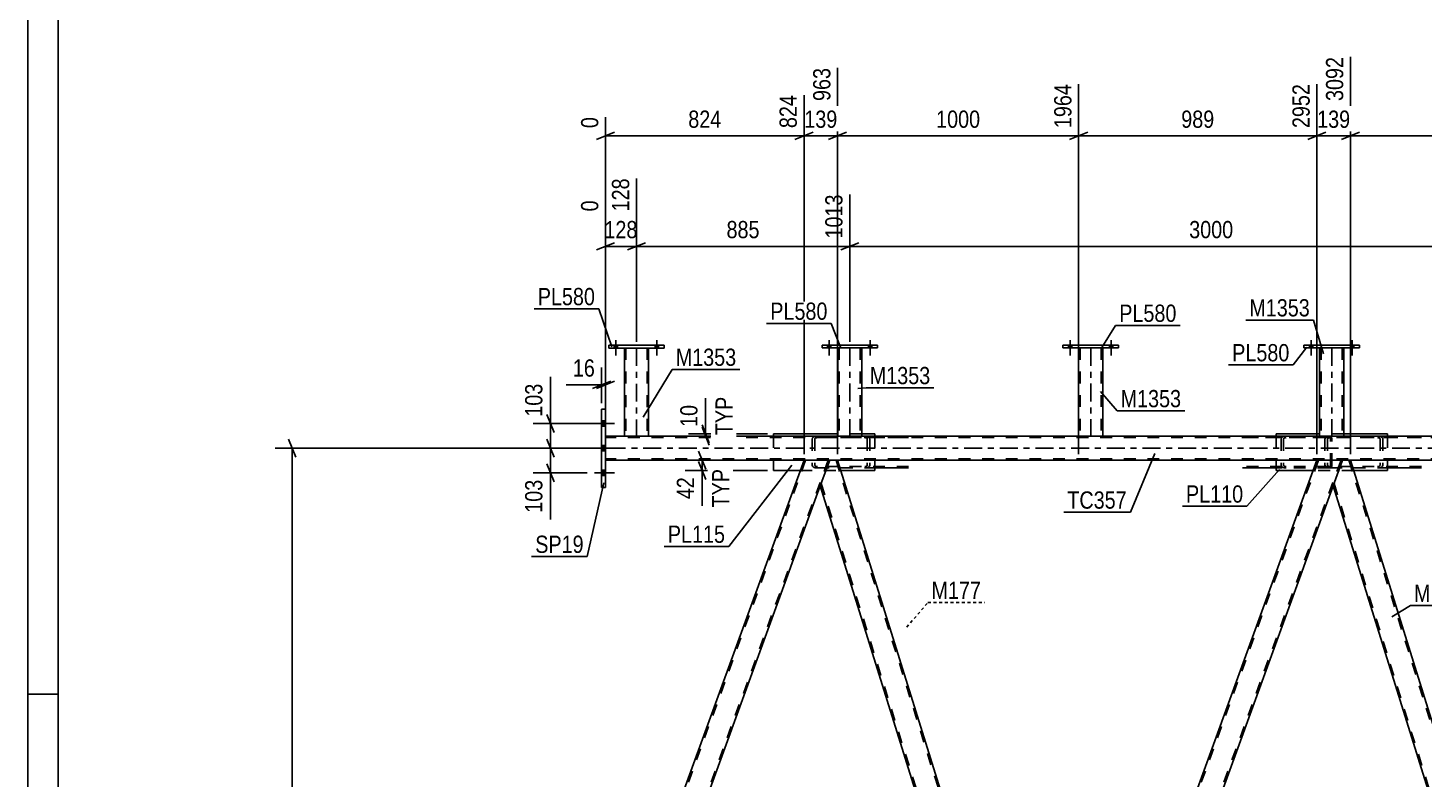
# Model space of a CAD drawing. Header units: millimetres. Extents: x -853 to 336, y -866 to -25.
# Drawn here: x -852.7 to -620.9, y -731.1 to -606.5 of the extents above; entities that cross this region are included whole.
import ezdxf

# ---------------------------------------------------------------- set-up
doc = ezdxf.new("R2010")
doc.units = ezdxf.units.MM
for name, pattern in [('DXK_LINE_DOT2', [3.9198, 1.9599, -1.9599]), ('DXK_LINE_DOT3', [5.9187, 2.979, -0.9799, 0.9799, -0.9799]), ('DXK_LINE_DOT4', [0.9408, 0.4704, -0.4704])]:
    doc.linetypes.add(name, pattern=pattern)
doc.styles.add('Arial Narrow', font='ARIALN.TTF', dxfattribs={"height": 0.2})

# ---------------------------------------------------------------- blocks, each defined once
blk = doc.blocks.new('Unknown-570393679-1134')
at = {"color": 5, "linetype": 'Continuous'}
for p, q in [((-852.68, -25.05), (-852.68, -866.05)), ((-847.68, -30.05), (-847.68, -861.05)), ((-847.68, -717.05), (-852.68, -717.05))]:
    blk.add_line(p, q, dxfattribs=at)
blk = doc.blocks.new('Part-570393679-8238 - 8043')
at = {"color": 2, "linetype": 'Continuous'}
for p, q in [((-756.8, -669.71), (-757.44, -669.71)), ((-757.44, -669.71), (-757.44, -682.71)), ((-756.8, -682.71), (-756.8, -669.71)), ((-757.44, -682.71), (-756.8, -682.71))]:
    blk.add_line(p, q, dxfattribs=at)
blk = doc.blocks.new('Part-570393679-8408 - 8043')
at = {"color": 2, "linetype": 'Continuous'}
for p, q in [((-728.89, -673.81), (-728.89, -674.21)), ((-718.26, -673.81), (-728.89, -673.81)), ((-712.1, -673.81), (-714.26, -673.81)), ((-712.1, -673.81), (-712.1, -674.21)), ((-728.89, -678.21), (-728.89, -679.89)), ((-712.1, -679.89), (-712.1, -678.21)), ((-728.89, -679.89), (-724.46, -679.89)), ((-717.75, -679.89), (-712.1, -679.89))]:
    blk.add_line(p, q, dxfattribs=at)
at = {"color": 7, "linetype": 'DXK_LINE_DOT2'}
for p, q in [((-728.89, -674.21), (-728.89, -678.21)), ((-714.26, -673.81), (-718.26, -673.81)), ((-712.1, -674.21), (-712.1, -678.21)), ((-724.46, -679.89), (-717.75, -679.89))]:
    blk.add_line(p, q, dxfattribs=at)
blk = doc.blocks.new('Bolt-570393679-8531 - 8043')
at = {"linetype": 'Continuous'}
for points in [[(-639.38, -659.09), (-639.94, -659.09), (-639.94, -659.57), (-639.38, -659.57)], [(-639.38, -659.09), (-639.94, -659.09), (-639.94, -659.57), (-639.38, -659.57)], [(-632.58, -659.09), (-633.14, -659.09), (-633.14, -659.57), (-632.58, -659.57)], [(-632.58, -659.09), (-633.14, -659.09), (-633.14, -659.57), (-632.58, -659.57)]]:
    blk.add_hatch(color=1, dxfattribs=at).paths.add_polyline_path(points)
at = {"color": 1, "linetype": 'Continuous'}
for p, q in [((-639.94, -659.09), (-639.94, -659.57)), ((-639.94, -659.09), (-639.94, -659.57)), ((-639.66, -658.29), (-639.66, -660.81)), ((-639.66, -658.29), (-639.66, -660.81)), ((-639.38, -659.09), (-639.38, -659.57)), ((-639.38, -659.09), (-639.38, -659.57)), ((-633.14, -659.09), (-633.14, -659.57)), ((-633.14, -659.09), (-633.14, -659.57)), ((-632.86, -658.29), (-632.86, -660.81)), ((-632.86, -658.29), (-632.86, -660.81)), ((-632.58, -659.09), (-632.58, -659.57)), ((-632.58, -659.09), (-632.58, -659.57))]:
    blk.add_line(p, q, dxfattribs=at)
blk = doc.blocks.new('Part-570393679-8049 - 8043')
at = {"color": 2, "linetype": 'Continuous'}
for p, q in [((-756.27, -659.1), (-756.27, -659.58)), ((-756.27, -659.1), (-747.07, -659.1)), ((-756.27, -659.58), (-747.07, -659.58)), ((-747.07, -659.1), (-747.07, -659.58))]:
    blk.add_line(p, q, dxfattribs=at)
blk = doc.blocks.new('Part-570393679-8178 - 8043')
at = {"color": 2, "linetype": 'Continuous'}
for p, q in [((-638.26, -659.57), (-638.26, -674.21)), ((-634.26, -674.21), (-634.26, -659.57)), ((-634.26, -674.21), (-638.26, -674.21))]:
    blk.add_line(p, q, dxfattribs=at)
at = {"color": 7, "linetype": 'DXK_LINE_DOT2'}
for p, q in [((-634.26, -659.57), (-638.26, -659.57)), ((-638.26, -659.57), (-638.22, -659.57)), ((-638.02, -659.57), (-638.02, -674.21)), ((-634.5, -659.57), (-634.5, -674.21)), ((-638.26, -674.21), (-638.26, -674.21)), ((-638.26, -674.21), (-638.26, -674.21)), ((-638.26, -674.21), (-638.26, -674.21)), ((-634.55, -674.21), (-634.52, -674.21)), ((-634.52, -674.21), (-634.55, -674.21)), ((-634.5, -674.21), (-634.52, -674.21)), ((-634.52, -674.21), (-634.5, -674.21)), ((-634.26, -674.21), (-634.29, -674.21)), ((-634.26, -674.21), (-634.26, -674.21)), ((-634.26, -674.21), (-634.26, -674.21)), ((-634.26, -674.21), (-634.26, -674.21))]:
    blk.add_line(p, q, dxfattribs=at)
at = {"color": 7, "linetype": 'DXK_LINE_DOT3'}
blk.add_line((-636.26, -659.57), (-636.26, -674.21), dxfattribs=at)
blk = doc.blocks.new('Part-570393679-8215 - 8043')
at = {"color": 2, "linetype": 'Continuous'}
for p, q in [((-631.66, -659.09), (-640.86, -659.09)), ((-640.86, -659.57), (-640.86, -659.09)), ((-631.66, -659.57), (-640.86, -659.57)), ((-631.66, -659.09), (-631.66, -659.57))]:
    blk.add_line(p, q, dxfattribs=at)
blk = doc.blocks.new('Part-570393679-8059 - 8043')
at = {"color": 2, "linetype": 'Continuous'}
for p, q in [((-753.67, -659.58), (-753.67, -674.21)), ((-749.67, -659.58), (-749.67, -674.21)), ((-749.67, -674.21), (-753.67, -674.21))]:
    blk.add_line(p, q, dxfattribs=at)
at = {"color": 7, "linetype": 'DXK_LINE_DOT2'}
for p, q in [((-749.67, -659.58), (-753.67, -659.58)), ((-753.67, -659.58), (-753.64, -659.58)), ((-753.43, -659.58), (-753.43, -674.21)), ((-749.91, -659.58), (-749.91, -674.21)), ((-753.43, -674.21), (-753.42, -674.21))]:
    blk.add_line(p, q, dxfattribs=at)
at = {"color": 7, "linetype": 'DXK_LINE_DOT3'}
blk.add_line((-751.67, -659.58), (-751.67, -674.21), dxfattribs=at)
blk = doc.blocks.new('Bolt-570393679-8619 - 8043')
at = {"linetype": 'Continuous'}
for points in [[(-757.44, -671.67), (-757.44, -672.55), (-756.8, -672.55), (-756.8, -671.67)], [(-757.44, -671.67), (-757.44, -672.55), (-756.8, -672.55), (-756.8, -671.67)], [(-757.44, -671.67), (-757.44, -672.55), (-756.8, -672.55), (-756.8, -671.67)], [(-757.44, -675.77), (-757.44, -676.65), (-756.8, -676.65), (-756.8, -675.77)], [(-757.44, -675.77), (-757.44, -676.65), (-756.8, -676.65), (-756.8, -675.77)], [(-757.44, -679.87), (-757.44, -680.75), (-756.8, -680.75), (-756.8, -679.87)], [(-757.44, -679.87), (-757.44, -680.75), (-756.8, -680.75), (-756.8, -679.87)], [(-757.44, -679.87), (-757.44, -680.75), (-756.8, -680.75), (-756.8, -679.87)]]:
    blk.add_hatch(color=1, dxfattribs=at).paths.add_polyline_path(points)
at = {"color": 1, "linetype": 'Continuous'}
for p, q in [((-757.44, -671.67), (-756.8, -671.67)), ((-757.44, -671.67), (-756.8, -671.67)), ((-757.44, -671.67), (-756.8, -671.67)), ((-758.6, -672.11), (-755.28, -672.11)), ((-758.6, -672.11), (-755.28, -672.11)), ((-758.6, -672.11), (-755.28, -672.11)), ((-757.44, -672.55), (-756.8, -672.55)), ((-757.44, -672.55), (-756.8, -672.55)), ((-757.44, -672.55), (-756.8, -672.55)), ((-758.6, -676.21), (-755.28, -676.21)), ((-758.6, -676.21), (-755.28, -676.21)), ((-757.44, -675.77), (-756.8, -675.77)), ((-757.44, -675.77), (-756.8, -675.77)), ((-757.44, -676.65), (-756.8, -676.65)), ((-757.44, -676.65), (-756.8, -676.65)), ((-758.6, -680.31), (-755.28, -680.31)), ((-758.6, -680.31), (-755.28, -680.31)), ((-758.6, -680.31), (-755.28, -680.31)), ((-757.44, -679.87), (-756.8, -679.87)), ((-757.44, -679.87), (-756.8, -679.87)), ((-757.44, -679.87), (-756.8, -679.87)), ((-757.44, -680.75), (-756.8, -680.75)), ((-757.44, -680.75), (-756.8, -680.75)), ((-757.44, -680.75), (-756.8, -680.75))]:
    blk.add_line(p, q, dxfattribs=at)
blk = doc.blocks.new('Part-570393679-8107 - 8043')
at = {"color": 2, "linetype": 'Continuous'}
for p, q in [((-711.66, -659.09), (-720.86, -659.09)), ((-720.86, -659.57), (-720.86, -659.09)), ((-711.66, -659.57), (-720.86, -659.57)), ((-711.66, -659.09), (-711.66, -659.57))]:
    blk.add_line(p, q, dxfattribs=at)
blk = doc.blocks.new('Part-570393679-8184 - 8043')
at = {"color": 2, "linetype": 'Continuous'}
for p, q in [((-671.66, -659.09), (-680.86, -659.09)), ((-680.86, -659.57), (-680.86, -659.09)), ((-671.66, -659.57), (-680.86, -659.57)), ((-671.66, -659.09), (-671.66, -659.57))]:
    blk.add_line(p, q, dxfattribs=at)
blk = doc.blocks.new('Part-570393679-8597 - 8043')
at = {"color": 7, "linetype": 'DXK_LINE_DOT2'}
for p, q in [((-721.63, -674.21), (-721.97, -674.24)), ((-706.49, -674.21), (-721.63, -674.21)), ((-713.44, -674.24), (-713.77, -674.21)), ((-722.44, -674.5), (-722.51, -674.69)), ((-722.51, -674.69), (-722.51, -679.01)), ((-722.07, -674.69), (-722.04, -674.6)), ((-722.07, -674.69), (-722.07, -679.01)), ((-721.8, -674.47), (-721.63, -674.45)), ((-706.49, -674.45), (-721.63, -674.45)), ((-713.77, -674.45), (-713.61, -674.47)), ((-713.37, -674.6), (-713.34, -674.69)), ((-713.34, -674.69), (-713.34, -679.01)), ((-712.9, -674.69), (-712.97, -674.5)), ((-712.9, -674.69), (-712.9, -679.01)), ((-722.51, -679.01), (-722.44, -679.19)), ((-722.04, -679.1), (-722.07, -679.01)), ((-713.34, -679.01), (-713.37, -679.1)), ((-712.97, -679.19), (-712.9, -679.01)), ((-721.97, -679.45), (-721.63, -679.49)), ((-721.63, -679.25), (-721.8, -679.23)), ((-706.49, -679.25), (-721.63, -679.25)), ((-721.63, -679.49), (-712.1, -679.49)), ((-713.61, -679.23), (-713.77, -679.25)), ((-713.77, -679.49), (-713.44, -679.45))]:
    blk.add_line(p, q, dxfattribs=at)
at = {"color": 2, "linetype": 'Continuous'}
blk.add_line((-706.49, -679.49), (-712.1, -679.49), dxfattribs=at)
at = {"color": 7, "linetype": 'DXK_LINE_DOT2'}
for centre, radius, start, end in [((-721.83, -675.05), 0.817, 99.5182, 138.0639), ((-713.57, -675.05), 0.817, 41.9363, 80.4819), ((-721.73, -674.87), 0.409, 99.5182, 138.0639), ((-713.67, -674.87), 0.409, 41.9363, 80.4819), ((-721.83, -678.65), 0.817, 221.9363, 260.4819), ((-721.73, -678.83), 0.409, 221.9363, 260.4819), ((-713.67, -678.83), 0.409, 279.5182, 318.0639), ((-713.57, -678.65), 0.817, 279.5182, 318.0639)]:
    blk.add_arc(centre, radius, start, end, dxfattribs=at)
blk = doc.blocks.new('Part-570393679-8148 - 8043')
at = {"color": 2, "linetype": 'Continuous'}
for p, q in [((-723.85, -678.21), (-767.97, -799.43)), ((-723.85, -678.21), (-719.59, -678.21)), ((-721.14, -682.46), (-763.71, -799.43))]:
    blk.add_line(p, q, dxfattribs=at)
at = {"color": 7, "linetype": 'DXK_LINE_DOT2'}
for p, q in [((-723.59, -678.21), (-767.71, -799.43)), ((-719.84, -678.21), (-763.96, -799.43)), ((-723.81, -678.21), (-723.85, -678.21)), ((-719.59, -678.21), (-721.14, -682.46)), ((-767.97, -799.43), (-763.71, -799.43))]:
    blk.add_line(p, q, dxfattribs=at)
blk = doc.blocks.new('Bolt-570393679-8538 - 8043')
at = {"linetype": 'Continuous'}
for points in [[(-719.38, -659.09), (-719.94, -659.09), (-719.94, -659.57), (-719.38, -659.57)], [(-719.38, -659.09), (-719.94, -659.09), (-719.94, -659.57), (-719.38, -659.57)], [(-712.58, -659.09), (-713.14, -659.09), (-713.14, -659.57), (-712.58, -659.57)], [(-712.58, -659.09), (-713.14, -659.09), (-713.14, -659.57), (-712.58, -659.57)]]:
    blk.add_hatch(color=1, dxfattribs=at).paths.add_polyline_path(points)
at = {"color": 1, "linetype": 'Continuous'}
for p, q in [((-719.94, -659.09), (-719.94, -659.57)), ((-719.94, -659.09), (-719.94, -659.57)), ((-719.66, -658.29), (-719.66, -660.81)), ((-719.66, -658.29), (-719.66, -660.81)), ((-719.38, -659.09), (-719.38, -659.57)), ((-719.38, -659.09), (-719.38, -659.57)), ((-713.14, -659.09), (-713.14, -659.57)), ((-713.14, -659.09), (-713.14, -659.57)), ((-712.86, -658.29), (-712.86, -660.81)), ((-712.86, -658.29), (-712.86, -660.81)), ((-712.58, -659.09), (-712.58, -659.57)), ((-712.58, -659.09), (-712.58, -659.57))]:
    blk.add_line(p, q, dxfattribs=at)
blk = doc.blocks.new('Part-570393679-8172 - 8043')
at = {"color": 7, "linetype": 'DXK_LINE_DOT2'}
for p, q in [((-638.46, -678.21), (-682.58, -799.43)), ((-634.71, -678.21), (-678.83, -799.43)), ((-634.45, -678.21), (-636, -682.46)), ((-681.57, -795.96), (-682.83, -799.43)), ((-678.57, -799.43), (-682.83, -799.43))]:
    blk.add_line(p, q, dxfattribs=at)
at = {"color": 2, "linetype": 'Continuous'}
for p, q in [((-638.71, -678.21), (-681.57, -795.96)), ((-638.71, -678.21), (-634.45, -678.21)), ((-636, -682.46), (-678.57, -799.43))]:
    blk.add_line(p, q, dxfattribs=at)
blk = doc.blocks.new('Part-570393679-8223 - 8043')
at = {"color": 2, "linetype": 'Continuous'}
for p, q in [((-718.26, -659.57), (-718.26, -674.21)), ((-714.26, -674.21), (-714.26, -659.57)), ((-714.26, -674.21), (-718.26, -674.21))]:
    blk.add_line(p, q, dxfattribs=at)
at = {"color": 7, "linetype": 'DXK_LINE_DOT2'}
for p, q in [((-714.26, -659.57), (-718.26, -659.57)), ((-718.26, -659.57), (-718.22, -659.57)), ((-718.02, -659.57), (-718.02, -674.21)), ((-714.5, -659.57), (-714.5, -674.21)), ((-718.26, -674.21), (-718.26, -674.21)), ((-718.26, -674.21), (-718.26, -674.21)), ((-718.26, -674.21), (-718.26, -674.21)), ((-714.52, -674.21), (-714.55, -674.21)), ((-714.55, -674.21), (-714.52, -674.21)), ((-714.52, -674.21), (-714.5, -674.21)), ((-714.5, -674.21), (-714.52, -674.21)), ((-714.26, -674.21), (-714.29, -674.21)), ((-714.26, -674.21), (-714.26, -674.21)), ((-714.26, -674.21), (-714.26, -674.21)), ((-714.26, -674.21), (-714.26, -674.21))]:
    blk.add_line(p, q, dxfattribs=at)
at = {"color": 7, "linetype": 'DXK_LINE_DOT3'}
blk.add_line((-716.26, -659.57), (-716.26, -674.21), dxfattribs=at)
blk = doc.blocks.new('Part-570393679-8190 - 8043')
at = {"color": 2, "linetype": 'Continuous'}
for p, q in [((-678.26, -659.57), (-678.26, -674.21)), ((-674.26, -674.21), (-674.26, -659.57)), ((-674.26, -674.21), (-678.26, -674.21))]:
    blk.add_line(p, q, dxfattribs=at)
at = {"color": 7, "linetype": 'DXK_LINE_DOT2'}
for p, q in [((-674.26, -659.57), (-678.26, -659.57)), ((-678.26, -659.57), (-678.22, -659.57)), ((-678.02, -659.57), (-678.02, -674.21)), ((-674.5, -659.57), (-674.5, -674.21)), ((-678.26, -674.21), (-678.26, -674.21)), ((-678.26, -674.21), (-678.26, -674.21)), ((-678.26, -674.21), (-678.26, -674.21)), ((-674.55, -674.21), (-674.52, -674.21)), ((-674.52, -674.21), (-674.55, -674.21)), ((-674.5, -674.21), (-674.52, -674.21)), ((-674.52, -674.21), (-674.5, -674.21)), ((-674.26, -674.21), (-674.29, -674.21)), ((-674.26, -674.21), (-674.26, -674.21)), ((-674.26, -674.21), (-674.26, -674.21)), ((-674.26, -674.21), (-674.26, -674.21))]:
    blk.add_line(p, q, dxfattribs=at)
at = {"color": 7, "linetype": 'DXK_LINE_DOT3'}
blk.add_line((-676.26, -659.57), (-676.26, -674.21), dxfattribs=at)
blk = doc.blocks.new('Part-570393679-8360 - 8043')
at = {"color": 2, "linetype": 'Continuous'}
for p, q in [((-634.45, -678.21), (-636, -682.46)), ((-633.14, -678.21), (-634.45, -678.21)), ((-633.14, -678.21), (-596.43, -795.96)), ((-636, -682.46), (-599.54, -799.43)), ((-597.7, -799.43), (-596.43, -795.96))]:
    blk.add_line(p, q, dxfattribs=at)
at = {"color": 7, "linetype": 'DXK_LINE_DOT2'}
for p, q in [((-633.39, -678.21), (-596.57, -796.33)), ((-635.87, -682.09), (-599.29, -799.43)), ((-596.43, -795.96), (-596.7, -796.7)), ((-599.54, -799.43), (-597.7, -799.43))]:
    blk.add_line(p, q, dxfattribs=at)
blk = doc.blocks.new('Part-570393679-8389 - 8043')
at = {"color": 2, "linetype": 'Continuous'}
for p, q in [((-719.59, -678.21), (-721.14, -682.46)), ((-718.27, -678.21), (-719.59, -678.21)), ((-718.27, -678.21), (-681.57, -795.96)), ((-721.14, -682.46), (-684.68, -799.43)), ((-682.83, -799.43), (-681.57, -795.96))]:
    blk.add_line(p, q, dxfattribs=at)
at = {"color": 7, "linetype": 'DXK_LINE_DOT2'}
for p, q in [((-718.52, -678.21), (-681.7, -796.33)), ((-721, -682.09), (-684.42, -799.43)), ((-681.57, -795.96), (-681.84, -796.7)), ((-684.68, -799.43), (-682.83, -799.43))]:
    blk.add_line(p, q, dxfattribs=at)
blk = doc.blocks.new('Part-570393679-8413 - 8043')
at = {"color": 2, "linetype": 'Continuous'}
for p, q in [((-645.47, -673.81), (-645.47, -674.21)), ((-638.26, -673.81), (-645.47, -673.81)), ((-626.97, -673.81), (-634.26, -673.81)), ((-626.97, -673.81), (-626.97, -674.21)), ((-645.47, -678.21), (-645.47, -679.89)), ((-626.97, -678.21), (-626.97, -679.89)), ((-639.32, -679.89), (-645.47, -679.89)), ((-626.97, -679.89), (-632.61, -679.89))]:
    blk.add_line(p, q, dxfattribs=at)
at = {"color": 7, "linetype": 'DXK_LINE_DOT2'}
for p, q in [((-645.47, -674.21), (-645.47, -678.21)), ((-634.26, -673.81), (-638.26, -673.81)), ((-626.97, -674.21), (-626.97, -678.21)), ((-632.61, -679.89), (-639.32, -679.89))]:
    blk.add_line(p, q, dxfattribs=at)
blk = doc.blocks.new('Bolt-570393679-8525 - 8043')
at = {"linetype": 'Continuous'}
for points in [[(-754.79, -659.1), (-755.35, -659.1), (-755.35, -659.58), (-754.79, -659.58)], [(-754.79, -659.1), (-755.35, -659.1), (-755.35, -659.58), (-754.79, -659.58)], [(-747.99, -659.1), (-748.55, -659.1), (-748.55, -659.58), (-747.99, -659.58)], [(-747.99, -659.1), (-748.55, -659.1), (-748.55, -659.58), (-747.99, -659.58)]]:
    blk.add_hatch(color=1, dxfattribs=at).paths.add_polyline_path(points)
at = {"color": 1, "linetype": 'Continuous'}
for p, q in [((-755.35, -659.1), (-755.35, -659.58)), ((-755.35, -659.1), (-755.35, -659.58)), ((-755.07, -658.3), (-755.07, -660.82)), ((-755.07, -658.3), (-755.07, -660.82)), ((-754.79, -659.1), (-754.79, -659.58)), ((-754.79, -659.1), (-754.79, -659.58)), ((-748.55, -659.1), (-748.55, -659.58)), ((-748.55, -659.1), (-748.55, -659.58)), ((-748.27, -658.3), (-748.27, -660.82)), ((-748.27, -658.3), (-748.27, -660.82)), ((-747.99, -659.1), (-747.99, -659.58)), ((-747.99, -659.1), (-747.99, -659.58))]:
    blk.add_line(p, q, dxfattribs=at)
blk = doc.blocks.new('Part-570393679-8539 - 8043')
at = {"color": 7, "linetype": 'DXK_LINE_DOT2'}
for p, q in [((-636.66, -674.21), (-651.08, -674.21)), ((-643.8, -674.21), (-644.13, -674.24)), ((-637.37, -674.45), (-637.37, -674.21)), ((-636.49, -674.24), (-636.66, -674.21)), ((-636.35, -674.35), (-636.49, -674.24)), ((-636.25, -674.5), (-636.35, -674.35)), ((-636.66, -674.45), (-651.08, -674.45)), ((-644.61, -674.5), (-644.67, -674.69)), ((-644.67, -674.69), (-644.67, -679.01)), ((-644.24, -674.69), (-644.2, -674.6)), ((-644.24, -674.69), (-644.24, -679.01)), ((-643.97, -674.47), (-643.8, -674.45)), ((-636.66, -674.45), (-636.57, -674.47)), ((-636.57, -674.47), (-636.5, -674.52)), ((-636.5, -674.52), (-636.45, -674.6)), ((-636.45, -674.6), (-636.44, -674.69)), ((-636.44, -679.01), (-636.44, -674.69)), ((-636.22, -674.69), (-636.25, -674.5)), ((-636.22, -679.01), (-636.22, -674.69)), ((-644.67, -679.01), (-644.61, -679.19)), ((-644.2, -679.1), (-644.24, -679.01)), ((-636.44, -679.01), (-636.45, -679.1)), ((-636.25, -679.19), (-636.22, -679.01)), ((-636.66, -679.25), (-651.08, -679.25)), ((-636.66, -679.49), (-645.47, -679.49)), ((-644.13, -679.45), (-643.8, -679.49)), ((-643.8, -679.25), (-643.97, -679.23)), ((-637.37, -679.49), (-637.37, -679.25)), ((-636.57, -679.23), (-636.66, -679.25)), ((-636.66, -679.49), (-636.49, -679.45)), ((-636.5, -679.18), (-636.57, -679.23)), ((-636.45, -679.1), (-636.5, -679.18)), ((-636.49, -679.45), (-636.35, -679.35)), ((-636.35, -679.35), (-636.25, -679.19))]:
    blk.add_line(p, q, dxfattribs=at)
at = {"color": 2, "linetype": 'Continuous'}
blk.add_line((-645.47, -679.49), (-651.08, -679.49), dxfattribs=at)
at = {"color": 7, "linetype": 'DXK_LINE_DOT2'}
for centre, radius, start, end in [((-644, -675.05), 0.817, 99.5182, 138.0639), ((-643.9, -674.87), 0.409, 99.5182, 138.0639), ((-644, -678.65), 0.817, 221.9363, 260.4819), ((-643.9, -678.83), 0.409, 221.9363, 260.4819)]:
    blk.add_arc(centre, radius, start, end, dxfattribs=at)
blk = doc.blocks.new('Part-570393679-8546 - 8043')
at = {"color": 7, "linetype": 'DXK_LINE_DOT2'}
for p, q in [((-636.5, -674.21), (-636.83, -674.24)), ((-621.36, -674.21), (-636.5, -674.21)), ((-628.31, -674.24), (-628.64, -674.21)), ((-637.31, -674.5), (-637.37, -674.69)), ((-637.37, -674.69), (-637.37, -679.01)), ((-636.94, -674.69), (-636.9, -674.6)), ((-636.94, -674.69), (-636.94, -679.01)), ((-636.67, -674.47), (-636.5, -674.45)), ((-621.36, -674.45), (-636.5, -674.45)), ((-628.64, -674.45), (-628.47, -674.47)), ((-628.24, -674.6), (-628.2, -674.69)), ((-628.2, -674.69), (-628.2, -679.01)), ((-627.77, -674.69), (-627.83, -674.5)), ((-627.77, -674.69), (-627.77, -679.01)), ((-637.37, -679.01), (-637.31, -679.19)), ((-636.9, -679.1), (-636.94, -679.01)), ((-628.2, -679.01), (-628.24, -679.1)), ((-627.83, -679.19), (-627.77, -679.01)), ((-636.83, -679.45), (-636.5, -679.49)), ((-636.5, -679.25), (-636.67, -679.23)), ((-621.36, -679.25), (-636.5, -679.25)), ((-636.5, -679.49), (-626.97, -679.49)), ((-628.47, -679.23), (-628.64, -679.25)), ((-628.64, -679.49), (-628.31, -679.45))]:
    blk.add_line(p, q, dxfattribs=at)
at = {"color": 2, "linetype": 'Continuous'}
blk.add_line((-621.36, -679.49), (-626.97, -679.49), dxfattribs=at)
at = {"color": 7, "linetype": 'DXK_LINE_DOT2'}
for centre, radius, start, end in [((-636.7, -675.05), 0.817, 99.5182, 138.0639), ((-628.44, -675.05), 0.817, 41.9363, 80.4819), ((-636.6, -674.87), 0.409, 99.5182, 138.0639), ((-628.54, -674.87), 0.409, 41.9363, 80.4819), ((-636.7, -678.65), 0.817, 221.9363, 260.4819), ((-636.6, -678.83), 0.409, 221.9363, 260.4819), ((-628.54, -678.83), 0.409, 279.5182, 318.0639), ((-628.44, -678.65), 0.817, 279.5182, 318.0639)]:
    blk.add_arc(centre, radius, start, end, dxfattribs=at)
blk = doc.blocks.new('Bolt-570393679-8563 - 8043')
at = {"linetype": 'Continuous'}
for points in [[(-679.38, -659.09), (-679.94, -659.09), (-679.94, -659.57), (-679.38, -659.57)], [(-679.38, -659.09), (-679.94, -659.09), (-679.94, -659.57), (-679.38, -659.57)], [(-672.58, -659.09), (-673.14, -659.09), (-673.14, -659.57), (-672.58, -659.57)], [(-672.58, -659.09), (-673.14, -659.09), (-673.14, -659.57), (-672.58, -659.57)]]:
    blk.add_hatch(color=1, dxfattribs=at).paths.add_polyline_path(points)
at = {"color": 1, "linetype": 'Continuous'}
for p, q in [((-679.94, -659.09), (-679.94, -659.57)), ((-679.94, -659.09), (-679.94, -659.57)), ((-679.66, -658.29), (-679.66, -660.81)), ((-679.66, -658.29), (-679.66, -660.81)), ((-679.38, -659.09), (-679.38, -659.57)), ((-679.38, -659.09), (-679.38, -659.57)), ((-673.14, -659.09), (-673.14, -659.57)), ((-673.14, -659.09), (-673.14, -659.57)), ((-672.86, -658.29), (-672.86, -660.81)), ((-672.86, -658.29), (-672.86, -660.81)), ((-672.58, -659.09), (-672.58, -659.57)), ((-672.58, -659.09), (-672.58, -659.57))]:
    blk.add_line(p, q, dxfattribs=at)
blk = doc.blocks.new('Part-570393679-8586 - 8043')
at = {"color": 2, "linetype": 'Continuous'}
for p, q in [((-756.8, -674.21), (-753.67, -674.21)), ((-749.67, -674.21), (-718.26, -674.21)), ((-678.26, -674.21), (-714.26, -674.21)), ((-638.26, -674.21), (-674.26, -674.21)), ((-598.26, -674.21), (-634.26, -674.21)), ((-756.8, -678.21), (-723.85, -678.21)), ((-638.71, -678.21), (-718.27, -678.21)), ((-553.58, -678.21), (-633.14, -678.21))]:
    blk.add_line(p, q, dxfattribs=at)
at = {"color": 7, "linetype": 'DXK_LINE_DOT2'}
for p, q in [((-756.8, -674.21), (-756.8, -678.21)), ((-753.67, -674.21), (-749.67, -674.21)), ((-96.5, -674.21), (-718.26, -674.21)), ((-714.26, -674.21), (-718.26, -674.21)), ((-674.26, -674.21), (-678.26, -674.21)), ((-634.26, -674.21), (-638.26, -674.21)), ((-96.5, -674.45), (-756.8, -674.45)), ((-96.5, -677.97), (-756.8, -677.97)), ((-718.27, -678.21), (-723.85, -678.21)), ((-633.14, -678.21), (-638.71, -678.21))]:
    blk.add_line(p, q, dxfattribs=at)
at = {"color": 7, "linetype": 'DXK_LINE_DOT3'}
blk.add_line((-96.5, -676.21), (-756.8, -676.21), dxfattribs=at)
blk = doc.blocks.new('StraightDimension-570393679-8732 - 8043')
at = {"color": 7, "linetype": 'Continuous'}
for p, q in [((-758.94, -666.28), (-755.94, -665.08)), ((-755.3, -665.08), (-758.3, -666.28)), ((-757.44, -668.71), (-757.44, -662.83)), ((-756.8, -668.71), (-756.8, -662.83)), ((-757.44, -665.68), (-756.8, -665.68))]:
    blk.add_line(p, q, dxfattribs=at)
at = {"color": 0}
blk.add_wipeout([(-757.96, -664.93), (-757.96, -660.73), (-762.82, -660.73), (-762.82, -664.93)], dxfattribs=at)
at = {"color": 7, "linetype": 'Continuous'}
blk.add_line((-757.44, -665.68), (-763.34, -665.68), dxfattribs=at)
blk.add_line((-757.44, -665.68), (-763.34, -665.68), dxfattribs=at)
at = {"color": 3, "style": 'Arial Narrow'}
blk.add_text('16', height=2.863, dxfattribs=at).set_placement((-762.22, -664.33))
blk = doc.blocks.new('StraightDimension-570393679-9717 - 8043')
at = {"color": 7, "linetype": 'Continuous'}
for p, q in [((-766.53, -670.61), (-765.33, -673.61)), ((-758.44, -672.11), (-768.78, -672.11)), ((-765.93, -676.21), (-765.93, -672.11)), ((-758.44, -676.21), (-768.78, -676.21)), ((-765.33, -677.71), (-766.53, -674.71))]:
    blk.add_line(p, q, dxfattribs=at)
at = {"color": 0}
blk.add_wipeout([(-766.68, -664.9), (-770.88, -664.9), (-770.88, -671.58), (-766.68, -671.58)], dxfattribs=at)
at = {"color": 7, "linetype": 'Continuous'}
blk.add_line((-765.93, -672.11), (-765.93, -664.37), dxfattribs=at)
blk.add_line((-765.93, -672.11), (-765.93, -664.37), dxfattribs=at)
at = {"color": 3, "style": 'Arial Narrow'}
blk.add_text('103', height=2.863, rotation=90.0002, dxfattribs=at).set_placement((-767.28, -670.98))
blk = doc.blocks.new('StraightDimension-570393679-27850 - 8043')
at = {"color": 7, "linetype": 'Continuous'}
for p, q in [((-633.14, -677.21), (-633.14, -611.28)), ((-553.58, -677.21), (-553.58, -615.78)), ((-631.64, -623.79), (-634.64, -624.99)), ((-633.14, -624.39), (-553.58, -624.39)), ((-555.08, -624.99), (-552.08, -623.79))]:
    blk.add_line(p, q, dxfattribs=at)
at = {"color": 0, "linetype": 'Continuous'}
blk.add_wipeout([(-554.18, -615.18), (-558.38, -615.18), (-558.38, -623.69), (-554.18, -623.69)], dxfattribs=at)
at = {"color": 0}
blk.add_wipeout([(-589.1, -623.64), (-589.1, -619.44), (-597.61, -619.44), (-597.61, -623.64)], dxfattribs=at)
at = {"color": 3, "linetype": 'Continuous', "style": 'Arial Narrow'}
blk.add_text('5081', height=2.863, rotation=90.0002, dxfattribs=at).set_placement((-554.78, -623.09))
at = {"color": 3, "style": 'Arial Narrow'}
blk.add_text('1989', height=2.863, dxfattribs=at).set_placement((-597.01, -623.04))
blk = doc.blocks.new('StraightDimension-570393679-9576 - 8043')
at = {"color": 7, "linetype": 'Continuous'}
for p, q in [((-751.67, -658.58), (-751.67, -631.43)), ((-756.8, -673.21), (-756.8, -635.08)), ((-758.3, -643.31), (-755.3, -642.11)), ((-756.8, -642.71), (-751.67, -642.71)), ((-750.17, -642.11), (-753.17, -643.31))]:
    blk.add_line(p, q, dxfattribs=at)
at = {"color": 0}
blk.add_wipeout([(-750.89, -641.96), (-750.89, -637.76), (-757.58, -637.76), (-757.58, -641.96)], dxfattribs=at)
at = {"color": 0, "linetype": 'Continuous'}
blk.add_wipeout([(-752.27, -630.83), (-756.47, -630.83), (-756.47, -637.51), (-752.27, -637.51)], dxfattribs=at)
at = {"color": 3, "linetype": 'Continuous', "style": 'Arial Narrow'}
blk.add_text('128', height=2.863, rotation=90.0002, dxfattribs=at).set_placement((-752.87, -636.91))
at = {"color": 0, "linetype": 'Continuous'}
blk.add_wipeout([(-757.4, -634.48), (-761.6, -634.48), (-761.6, -637.51), (-757.4, -637.51)], dxfattribs=at)
at = {"color": 3, "linetype": 'Continuous', "style": 'Arial Narrow'}
blk.add_text('0', height=2.86, rotation=90.0002, dxfattribs=at).set_placement((-758, -636.91))
at = {"color": 3, "style": 'Arial Narrow'}
blk.add_text('128', height=2.863, dxfattribs=at).set_placement((-756.98, -641.36))
blk = doc.blocks.new('StraightDimension-570393679-9506 - 8043')
at = {"color": 7, "linetype": 'Continuous'}
for p, q in [((-741.35, -676.71), (-740.15, -679.71)), ((-729.89, -678.21), (-743.6, -678.21)), ((-740.15, -681.39), (-741.35, -678.39)), ((-740.75, -679.89), (-740.75, -678.21)), ((-729.89, -679.89), (-743.6, -679.89))]:
    blk.add_line(p, q, dxfattribs=at)
at = {"color": 0}
blk.add_wipeout([(-741.5, -680.41), (-745.7, -680.41), (-745.7, -685.27), (-741.5, -685.27)], dxfattribs=at)
at = {"color": 7, "linetype": 'Continuous'}
blk.add_line((-740.75, -679.89), (-740.75, -685.79), dxfattribs=at)
at = {"color": 3, "style": 'Arial Narrow'}
blk.add_text('42', height=2.863, rotation=90.0002, dxfattribs=at).set_placement((-742.1, -684.67))
at = {"color": 0, "linetype": 'Continuous'}
blk.add_wipeout([(-735.65, -679.05), (-739.85, -679.05), (-739.85, -686.64), (-735.65, -686.64)], dxfattribs=at)
at = {"color": 7, "linetype": 'Continuous'}
blk.add_line((-740.75, -679.89), (-740.75, -685.79), dxfattribs=at)
at = {"color": 3, "linetype": 'Continuous', "style": 'Arial Narrow'}
blk.add_text('TYP', height=2.863, rotation=90.0002, dxfattribs=at).set_placement((-736.25, -686.04))
blk = doc.blocks.new('StraightDimension-570393679-9574 - 8043')
at = {"color": 7, "linetype": 'Continuous'}
for p, q in [((-716.26, -658.57), (-716.26, -634.1)), ((-596.26, -658.57), (-596.26, -634.1)), ((-714.76, -642.11), (-717.76, -643.31)), ((-716.26, -642.71), (-596.26, -642.71)), ((-597.76, -643.31), (-594.76, -642.11))]:
    blk.add_line(p, q, dxfattribs=at)
at = {"color": 0, "linetype": 'Continuous'}
blk.add_wipeout([(-596.86, -633.5), (-601.06, -633.5), (-601.06, -642.01), (-596.86, -642.01)], dxfattribs=at)
at = {"color": 0}
blk.add_wipeout([(-652, -641.96), (-652, -637.76), (-660.51, -637.76), (-660.51, -641.96)], dxfattribs=at)
at = {"color": 3, "linetype": 'Continuous', "style": 'Arial Narrow'}
blk.add_text('4013', height=2.863, rotation=90.0002, dxfattribs=at).set_placement((-597.46, -641.41))
at = {"color": 3, "style": 'Arial Narrow'}
blk.add_text('3000', height=2.863, dxfattribs=at).set_placement((-659.91, -641.36))
blk = doc.blocks.new('StraightDimension-570393679-9489 - 8043')
at = {"color": 7, "linetype": 'Continuous'}
for p, q in [((-729.89, -673.81), (-743.03, -673.81)), ((-729.89, -674.21), (-743.03, -674.21)), ((-740.78, -672.31), (-739.58, -675.31)), ((-739.58, -675.71), (-740.78, -672.71)), ((-740.18, -674.21), (-740.18, -673.81))]:
    blk.add_line(p, q, dxfattribs=at)
at = {"color": 0}
blk.add_wipeout([(-740.93, -668.43), (-745.13, -668.43), (-745.13, -673.28), (-740.93, -673.28)], dxfattribs=at)
at = {"color": 7, "linetype": 'Continuous'}
blk.add_line((-740.18, -673.81), (-740.18, -667.9), dxfattribs=at)
at = {"color": 3, "style": 'Arial Narrow'}
blk.add_text('10', height=2.863, rotation=90.0002, dxfattribs=at).set_placement((-741.53, -672.68))
at = {"color": 0, "linetype": 'Continuous'}
blk.add_wipeout([(-735.08, -667.06), (-739.28, -667.06), (-739.28, -674.65), (-735.08, -674.65)], dxfattribs=at)
at = {"color": 7, "linetype": 'Continuous'}
blk.add_line((-740.18, -673.81), (-740.18, -667.9), dxfattribs=at)
at = {"color": 3, "linetype": 'Continuous', "style": 'Arial Narrow'}
blk.add_text('TYP', height=2.863, rotation=90.0002, dxfattribs=at).set_placement((-735.68, -674.05))
blk = doc.blocks.new('StraightDimension-570393679-9575 - 8043')
at = {"color": 7, "linetype": 'Continuous'}
for p, q in [((-751.67, -658.58), (-751.67, -631.43)), ((-716.26, -658.57), (-716.26, -634.1)), ((-750.17, -642.11), (-753.17, -643.31)), ((-751.67, -642.71), (-716.26, -642.71)), ((-717.76, -643.31), (-714.76, -642.11))]:
    blk.add_line(p, q, dxfattribs=at)
at = {"color": 0, "linetype": 'Continuous'}
blk.add_wipeout([(-716.86, -633.5), (-721.06, -633.5), (-721.06, -642.01), (-716.86, -642.01)], dxfattribs=at)
at = {"color": 0}
blk.add_wipeout([(-730.62, -641.96), (-730.62, -637.76), (-737.31, -637.76), (-737.31, -641.96)], dxfattribs=at)
at = {"color": 3, "linetype": 'Continuous', "style": 'Arial Narrow'}
blk.add_text('1013', height=2.863, rotation=90.0002, dxfattribs=at).set_placement((-717.46, -641.41))
at = {"color": 3, "style": 'Arial Narrow'}
blk.add_text('885', height=2.863, dxfattribs=at).set_placement((-736.71, -641.36))
blk = doc.blocks.new('StraightDimension-570393679-9709 - 8043')
at = {"color": 7, "linetype": 'Continuous'}
for p, q in [((-758.44, -676.21), (-768.78, -676.21)), ((-766.53, -674.71), (-765.33, -677.71)), ((-765.93, -680.31), (-765.93, -676.21)), ((-765.33, -681.81), (-766.53, -678.81)), ((-759.84, -680.31), (-768.78, -680.31))]:
    blk.add_line(p, q, dxfattribs=at)
at = {"color": 0}
blk.add_wipeout([(-766.68, -680.83), (-770.88, -680.83), (-770.88, -687.52), (-766.68, -687.52)], dxfattribs=at)
at = {"color": 7, "linetype": 'Continuous'}
blk.add_line((-765.93, -680.31), (-765.93, -688.04), dxfattribs=at)
blk.add_line((-765.93, -680.31), (-765.93, -688.04), dxfattribs=at)
at = {"color": 3, "style": 'Arial Narrow'}
blk.add_text('103', height=2.863, rotation=90.0002, dxfattribs=at).set_placement((-767.28, -686.92))
blk = doc.blocks.new('StraightDimension-570393679-9024 - 8043')
at = {"color": 7, "linetype": 'Continuous'}
for p, q in [((-758.44, -676.21), (-811.66, -676.21)), ((-808.21, -677.71), (-809.41, -674.71)), ((-808.81, -802.07), (-808.81, -676.21)), ((-809.41, -800.57), (-808.21, -803.57)), ((-793.71, -802.07), (-811.66, -802.07))]:
    blk.add_line(p, q, dxfattribs=at)
at = {"color": 0}
blk.add_wipeout([(-809.56, -734.88), (-813.76, -734.88), (-813.76, -743.39), (-809.56, -743.39)], dxfattribs=at)
at = {"color": 3, "style": 'Arial Narrow'}
blk.add_text('3147', height=2.863, rotation=90.0002, dxfattribs=at).set_placement((-810.16, -742.79))
blk = doc.blocks.new('StraightDimension-570393679-27851 - 8043')
at = {"color": 7, "linetype": 'Continuous'}
for p, q in [((-633.14, -677.21), (-633.14, -611.28)), ((-638.71, -677.21), (-638.71, -615.78)), ((-640.21, -624.99), (-637.21, -623.79)), ((-638.71, -624.39), (-633.14, -624.39)), ((-631.64, -623.79), (-634.64, -624.99))]:
    blk.add_line(p, q, dxfattribs=at)
at = {"color": 0}
blk.add_wipeout([(-632.58, -623.64), (-632.58, -619.44), (-639.27, -619.44), (-639.27, -623.64)], dxfattribs=at)
at = {"color": 0, "linetype": 'Continuous'}
blk.add_wipeout([(-633.74, -610.68), (-637.94, -610.68), (-637.94, -619.19), (-633.74, -619.19)], dxfattribs=at)
at = {"color": 3, "linetype": 'Continuous', "style": 'Arial Narrow'}
blk.add_text('3092', height=2.863, rotation=90.0002, dxfattribs=at).set_placement((-634.34, -618.59))
at = {"color": 3, "style": 'Arial Narrow'}
blk.add_text('139', height=2.863, dxfattribs=at).set_placement((-638.67, -623.04))
blk = doc.blocks.new('StraightDimension-570393679-27852 - 8043')
at = {"color": 7, "linetype": 'Continuous'}
for p, q in [((-678.26, -677.21), (-678.26, -615.78)), ((-638.71, -677.21), (-638.71, -615.78)), ((-676.76, -623.79), (-679.76, -624.99)), ((-678.26, -624.39), (-638.71, -624.39)), ((-640.21, -624.99), (-637.21, -623.79))]:
    blk.add_line(p, q, dxfattribs=at)
at = {"color": 0, "linetype": 'Continuous'}
blk.add_wipeout([(-639.31, -615.18), (-643.51, -615.18), (-643.51, -623.69), (-639.31, -623.69)], dxfattribs=at)
at = {"color": 0}
blk.add_wipeout([(-655.14, -623.64), (-655.14, -619.44), (-661.83, -619.44), (-661.83, -623.64)], dxfattribs=at)
at = {"color": 3, "linetype": 'Continuous', "style": 'Arial Narrow'}
blk.add_text('2952', height=2.863, rotation=90.0002, dxfattribs=at).set_placement((-639.91, -623.09))
at = {"color": 3, "style": 'Arial Narrow'}
blk.add_text('989', height=2.863, dxfattribs=at).set_placement((-661.23, -623.04))
blk = doc.blocks.new('StraightDimension-570393679-27853 - 8043')
at = {"color": 7, "linetype": 'Continuous'}
for p, q in [((-718.27, -677.21), (-718.27, -613.1)), ((-678.26, -677.21), (-678.26, -615.78)), ((-716.77, -623.79), (-719.77, -624.99)), ((-718.27, -624.39), (-678.26, -624.39)), ((-679.76, -624.99), (-676.76, -623.79))]:
    blk.add_line(p, q, dxfattribs=at)
at = {"color": 0, "linetype": 'Continuous'}
blk.add_wipeout([(-678.86, -615.18), (-683.06, -615.18), (-683.06, -623.69), (-678.86, -623.69)], dxfattribs=at)
at = {"color": 0}
blk.add_wipeout([(-694.01, -623.64), (-694.01, -619.44), (-702.52, -619.44), (-702.52, -623.64)], dxfattribs=at)
at = {"color": 3, "linetype": 'Continuous', "style": 'Arial Narrow'}
blk.add_text('1964', height=2.863, rotation=90.0002, dxfattribs=at).set_placement((-679.46, -623.09))
at = {"color": 3, "style": 'Arial Narrow'}
blk.add_text('1000', height=2.863, dxfattribs=at).set_placement((-701.92, -623.04))
blk = doc.blocks.new('StraightDimension-570393679-27854 - 8043')
at = {"color": 7, "linetype": 'Continuous'}
for p, q in [((-718.27, -677.21), (-718.27, -613.1)), ((-723.85, -677.21), (-723.85, -617.6)), ((-725.35, -624.99), (-722.35, -623.79)), ((-723.85, -624.39), (-718.27, -624.39)), ((-716.77, -623.79), (-719.77, -624.99))]:
    blk.add_line(p, q, dxfattribs=at)
at = {"color": 0}
blk.add_wipeout([(-717.72, -623.64), (-717.72, -619.44), (-724.4, -619.44), (-724.4, -623.64)], dxfattribs=at)
at = {"color": 0, "linetype": 'Continuous'}
blk.add_wipeout([(-718.87, -612.5), (-723.07, -612.5), (-723.07, -619.19), (-718.87, -619.19)], dxfattribs=at)
at = {"color": 3, "linetype": 'Continuous', "style": 'Arial Narrow'}
blk.add_text('963', height=2.863, rotation=90.0002, dxfattribs=at).set_placement((-719.47, -618.59))
at = {"color": 3, "style": 'Arial Narrow'}
blk.add_text('139', height=2.863, dxfattribs=at).set_placement((-723.8, -623.04))
blk = doc.blocks.new('StraightDimension-570393679-27855 - 8043')
at = {"color": 7, "linetype": 'Continuous'}
for p, q in [((-723.85, -677.21), (-723.85, -617.6)), ((-756.8, -673.21), (-756.8, -621.26)), ((-755.3, -623.79), (-758.3, -624.99)), ((-756.8, -624.39), (-723.85, -624.39)), ((-725.35, -624.99), (-722.35, -623.79))]:
    blk.add_line(p, q, dxfattribs=at)
at = {"color": 0, "linetype": 'Continuous'}
for points in [[(-724.45, -617), (-728.65, -617), (-728.65, -623.69), (-724.45, -623.69)], [(-757.4, -620.66), (-761.6, -620.66), (-761.6, -623.69), (-757.4, -623.69)]]:
    blk.add_wipeout(points, dxfattribs=at)
at = {"color": 0}
blk.add_wipeout([(-736.98, -623.64), (-736.98, -619.44), (-743.66, -619.44), (-743.66, -623.64)], dxfattribs=at)
at = {"color": 3, "linetype": 'Continuous', "style": 'Arial Narrow'}
for s, height, p in [('824', 2.863, (-725.05, -623.09)), ('0', 2.86, (-758, -623.09))]:
    blk.add_text(s, height=height, rotation=90.0002, dxfattribs=at).set_placement(p)
at = {"color": 3, "style": 'Arial Narrow'}
blk.add_text('824', height=2.863, dxfattribs=at).set_placement((-743.06, -623.04))
blk = doc.blocks.new('Mark-570393679-8055 - 8043')
at = {"color": 0}
blk.add_wipeout([(-735.08, -662.54), (-735.08, -659.54), (-745.14, -659.54), (-745.14, -662.54)], dxfattribs=at)
blk.add_wipeout([(-735.08, -662.54), (-735.08, -659.54), (-745.14, -659.54), (-745.14, -662.54)], dxfattribs=at)
at = {"color": 30, "linetype": 'Continuous'}
for p, q in [((-750.57, -671.05), (-745.74, -663.14)), ((-745.74, -663.14), (-734.48, -663.14))]:
    blk.add_line(p, q, dxfattribs=at)
at = {"color": 3, "style": 'Arial Narrow'}
blk.add_text('M1353', height=2.863, dxfattribs=at).set_placement((-745.14, -662.54))
blk = doc.blocks.new('Mark-570393679-8045 - 8043')
at = {"color": 0}
blk.add_wipeout([(-758.53, -652.48), (-758.53, -649.48), (-768.04, -649.48), (-768.04, -652.48)], dxfattribs=at)
blk.add_wipeout([(-758.53, -652.48), (-758.53, -649.48), (-768.04, -649.48), (-768.04, -652.48)], dxfattribs=at)
at = {"color": 30, "linetype": 'Continuous'}
for p in [(-768.64, -653.08), (-755.73, -659.37)]:
    blk.add_line(p, (-757.93, -653.08), dxfattribs=at)
at = {"color": 3, "style": 'Arial Narrow'}
blk.add_text('PL580', height=2.863, dxfattribs=at).set_placement((-768.04, -652.48))
blk = doc.blocks.new('Mark-570393679-8103 - 8043')
at = {"color": 0}
blk.add_wipeout([(-719.95, -654.9), (-719.95, -651.9), (-729.45, -651.9), (-729.45, -654.9)], dxfattribs=at)
blk.add_wipeout([(-719.95, -654.9), (-719.95, -651.9), (-729.45, -651.9), (-729.45, -654.9)], dxfattribs=at)
at = {"color": 30, "linetype": 'Continuous'}
for p in [(-730.05, -655.5), (-717.79, -659.42)]:
    blk.add_line(p, (-719.35, -655.5), dxfattribs=at)
at = {"color": 3, "style": 'Arial Narrow'}
blk.add_text('PL580', height=2.863, dxfattribs=at).set_placement((-729.45, -654.9))
blk = doc.blocks.new('Mark-570393679-8180 - 8043')
at = {"color": 0}
blk.add_wipeout([(-662.01, -655.24), (-662.01, -652.24), (-671.52, -652.24), (-671.52, -655.24)], dxfattribs=at)
blk.add_wipeout([(-662.01, -655.24), (-662.01, -652.24), (-671.52, -652.24), (-671.52, -655.24)], dxfattribs=at)
at = {"color": 30, "linetype": 'Continuous'}
for p, q in [((-674.43, -659.48), (-672.12, -655.84)), ((-672.12, -655.84), (-661.41, -655.84))]:
    blk.add_line(p, q, dxfattribs=at)
at = {"color": 3, "style": 'Arial Narrow'}
blk.add_text('PL580', height=2.863, dxfattribs=at).set_placement((-671.52, -655.24))
blk = doc.blocks.new('Mark-570393679-8582 - 8043')
at = {"color": 0}
blk.add_wipeout([(-670.27, -686.24), (-670.27, -683.24), (-680.14, -683.24), (-680.14, -686.24)], dxfattribs=at)
blk.add_wipeout([(-670.27, -686.24), (-670.27, -683.24), (-680.14, -683.24), (-680.14, -686.24)], dxfattribs=at)
at = {"color": 30, "linetype": 'Continuous'}
for p in [(-665.63, -677.07), (-680.74, -686.84)]:
    blk.add_line(p, (-669.67, -686.84), dxfattribs=at)
at = {"color": 3, "style": 'Arial Narrow'}
blk.add_text('TC357', height=2.863, dxfattribs=at).set_placement((-680.14, -686.24))
blk = doc.blocks.new('Mark-570393679-8174 - 8043')
at = {"color": 0}
blk.add_wipeout([(-639.87, -654.34), (-639.87, -651.34), (-649.93, -651.34), (-649.93, -654.34)], dxfattribs=at)
blk.add_wipeout([(-639.87, -654.34), (-639.87, -651.34), (-649.93, -651.34), (-649.93, -654.34)], dxfattribs=at)
at = {"color": 30, "linetype": 'Continuous'}
for p in [(-650.53, -654.94), (-637.63, -660.57)]:
    blk.add_line(p, (-639.27, -654.94), dxfattribs=at)
at = {"color": 3, "style": 'Arial Narrow'}
blk.add_text('M1353', height=2.863, dxfattribs=at).set_placement((-649.93, -654.34))
blk = doc.blocks.new('Mark-570393679-8186 - 8043')
at = {"color": 0}
blk.add_wipeout([(-661.24, -669.41), (-661.24, -666.41), (-671.29, -666.41), (-671.29, -669.41)], dxfattribs=at)
blk.add_wipeout([(-661.24, -669.41), (-661.24, -666.41), (-671.29, -666.41), (-671.29, -669.41)], dxfattribs=at)
at = {"color": 30, "linetype": 'Continuous'}
for p, q in [((-674.66, -666.82), (-671.89, -670.01)), ((-671.89, -670.01), (-660.64, -670.01))]:
    blk.add_line(p, q, dxfattribs=at)
at = {"color": 3, "style": 'Arial Narrow'}
blk.add_text('M1353', height=2.863, dxfattribs=at).set_placement((-671.29, -669.41))
blk = doc.blocks.new('Mark-570393679-8211 - 8043')
at = {"color": 0}
blk.add_wipeout([(-643.26, -661.79), (-643.26, -658.79), (-652.77, -658.79), (-652.77, -661.79)], dxfattribs=at)
blk.add_wipeout([(-643.26, -661.79), (-643.26, -658.79), (-652.77, -658.79), (-652.77, -661.79)], dxfattribs=at)
at = {"color": 30, "linetype": 'Continuous'}
for p in [(-640.39, -659.42), (-653.37, -662.39)]:
    blk.add_line(p, (-642.66, -662.39), dxfattribs=at)
at = {"color": 3, "style": 'Arial Narrow'}
blk.add_text('PL580', height=2.863, dxfattribs=at).set_placement((-652.77, -661.79))
blk = doc.blocks.new('Mark-570393679-8219 - 8043')
at = {"color": 0}
blk.add_wipeout([(-702.88, -665.58), (-702.88, -662.58), (-712.93, -662.58), (-712.93, -665.58)], dxfattribs=at)
blk.add_wipeout([(-702.88, -665.58), (-702.88, -662.58), (-712.93, -662.58), (-712.93, -665.58)], dxfattribs=at)
at = {"color": 30, "linetype": 'Continuous'}
for p, q in [((-714.9, -666.29), (-713.53, -666.18)), ((-713.53, -666.18), (-702.28, -666.18))]:
    blk.add_line(p, q, dxfattribs=at)
at = {"color": 3, "style": 'Arial Narrow'}
blk.add_text('M1353', height=2.863, dxfattribs=at).set_placement((-712.93, -665.58))
blk = doc.blocks.new('Mark-570393679-8234 - 8043')
at = {"color": 0}
blk.add_wipeout([(-760.42, -693.58), (-760.42, -690.58), (-768.46, -690.58), (-768.46, -693.58)], dxfattribs=at)
blk.add_wipeout([(-760.42, -693.58), (-760.42, -690.58), (-768.46, -690.58), (-768.46, -693.58)], dxfattribs=at)
at = {"color": 30, "linetype": 'Continuous'}
for p in [(-757.05, -681.96), (-769.06, -694.18)]:
    blk.add_line(p, (-759.82, -694.18), dxfattribs=at)
at = {"color": 3, "style": 'Arial Narrow'}
blk.add_text('SP19', height=2.863, dxfattribs=at).set_placement((-768.46, -693.58))
blk = doc.blocks.new('Mark-570393679-8356 - 8043')
at = {"color": 0}
blk.add_wipeout([(-614.37, -701.71), (-614.37, -698.71), (-622.6, -698.71), (-622.6, -701.71)], dxfattribs=at)
blk.add_wipeout([(-614.37, -701.71), (-614.37, -698.71), (-622.6, -698.71), (-622.6, -701.71)], dxfattribs=at)
at = {"color": 30, "linetype": 'Continuous'}
for p, q in [((-626.3, -704.18), (-623.2, -702.31)), ((-623.2, -702.31), (-613.77, -702.31))]:
    blk.add_line(p, q, dxfattribs=at)
at = {"color": 3, "style": 'Arial Narrow'}
blk.add_text('M177', height=2.863, dxfattribs=at).set_placement((-622.6, -701.71))
blk = doc.blocks.new('Mark-570393679-8385 - 8043')
at = {"color": 0}
blk.add_wipeout([(-694.46, -701.23), (-694.46, -698.23), (-702.69, -698.23), (-702.69, -701.23)], dxfattribs=at)
blk.add_wipeout([(-694.46, -701.23), (-694.46, -698.23), (-702.69, -698.23), (-702.69, -701.23)], dxfattribs=at)
at = {"color": 30, "linetype": 'DXK_LINE_DOT4'}
for p, q in [((-706.79, -705.89), (-703.29, -701.83)), ((-703.29, -701.83), (-693.86, -701.83))]:
    blk.add_line(p, q, dxfattribs=at)
at = {"color": 3, "style": 'Arial Narrow'}
blk.add_text('M177', height=2.863, dxfattribs=at).set_placement((-702.69, -701.23))
blk = doc.blocks.new('Mark-570393679-8404 - 8043')
at = {"color": 0}
blk.add_wipeout([(-736.95, -691.91), (-736.95, -688.91), (-746.45, -688.91), (-746.45, -691.91)], dxfattribs=at)
blk.add_wipeout([(-736.95, -691.91), (-736.95, -688.91), (-746.45, -688.91), (-746.45, -691.91)], dxfattribs=at)
at = {"color": 30, "linetype": 'Continuous'}
for p in [(-725.89, -679), (-747.05, -692.51)]:
    blk.add_line(p, (-736.35, -692.51), dxfattribs=at)
at = {"color": 3, "style": 'Arial Narrow'}
blk.add_text('PL115', height=2.863, dxfattribs=at).set_placement((-746.45, -691.91))
blk = doc.blocks.new('Mark-570393679-8409 - 8043')
at = {"color": 0}
blk.add_wipeout([(-650.93, -685.24), (-650.93, -682.24), (-660.44, -682.24), (-660.44, -685.24)], dxfattribs=at)
blk.add_wipeout([(-650.93, -685.24), (-650.93, -682.24), (-660.44, -682.24), (-660.44, -685.24)], dxfattribs=at)
at = {"color": 30, "linetype": 'Continuous'}
for p in [(-644.94, -679.72), (-661.04, -685.84)]:
    blk.add_line(p, (-650.33, -685.84), dxfattribs=at)
at = {"color": 3, "style": 'Arial Narrow'}
blk.add_text('PL110', height=2.863, dxfattribs=at).set_placement((-660.44, -685.24))

msp = doc.modelspace()

# ---------------------------------------------------------------- block references
for name in ['Unknown-570393679-1134', 'Part-570393679-8049 - 8043', 'Bolt-570393679-8525 - 8043', 'Part-570393679-8059 - 8043', 'Part-570393679-8107 - 8043', 'Bolt-570393679-8538 - 8043', 'Part-570393679-8223 - 8043', 'Part-570393679-8184 - 8043', 'Bolt-570393679-8563 - 8043', 'Part-570393679-8190 - 8043', 'Part-570393679-8215 - 8043', 'Bolt-570393679-8531 - 8043', 'Part-570393679-8178 - 8043', 'Part-570393679-8238 - 8043', 'Bolt-570393679-8619 - 8043', 'Part-570393679-8586 - 8043', 'Part-570393679-8408 - 8043', 'Part-570393679-8597 - 8043', 'Part-570393679-8539 - 8043', 'Part-570393679-8413 - 8043', 'Part-570393679-8546 - 8043', 'Part-570393679-8148 - 8043', 'Part-570393679-8389 - 8043', 'Part-570393679-8172 - 8043', 'Part-570393679-8360 - 8043']:
    msp.add_blockref(name, (0, 0))

# ---------------------------------------------------------------- next in the draw order: block references
for name in ['StraightDimension-570393679-27850 - 8043', 'StraightDimension-570393679-8732 - 8043', 'StraightDimension-570393679-9506 - 8043', 'Mark-570393679-8409 - 8043', 'Mark-570393679-8385 - 8043', 'Mark-570393679-8356 - 8043']:
    msp.add_blockref(name, (0, 0))

# ---------------------------------------------------------------- next in the draw order: block references
for name in ['StraightDimension-570393679-9574 - 8043', 'StraightDimension-570393679-9717 - 8043', 'StraightDimension-570393679-9489 - 8043', 'Mark-570393679-8404 - 8043']:
    msp.add_blockref(name, (0, 0))

# ---------------------------------------------------------------- next in the draw order: block references
for name in ['StraightDimension-570393679-27851 - 8043', 'StraightDimension-570393679-9576 - 8043', 'StraightDimension-570393679-9709 - 8043']:
    msp.add_blockref(name, (0, 0))

# ---------------------------------------------------------------- next in the draw order: block references
for name in ['StraightDimension-570393679-27852 - 8043', 'StraightDimension-570393679-9575 - 8043', 'StraightDimension-570393679-9024 - 8043']:
    msp.add_blockref(name, (0, 0))

# ---------------------------------------------------------------- next in the draw order: block references
for name in ['StraightDimension-570393679-27853 - 8043', 'Mark-570393679-8180 - 8043', 'Mark-570393679-8174 - 8043', 'Mark-570393679-8186 - 8043', 'Mark-570393679-8234 - 8043']:
    msp.add_blockref(name, (0, 0))

# ---------------------------------------------------------------- next in the draw order: block references
for name in ['StraightDimension-570393679-27854 - 8043', 'Mark-570393679-8211 - 8043', 'Mark-570393679-8219 - 8043', 'Mark-570393679-8582 - 8043']:
    msp.add_blockref(name, (0, 0))

# ---------------------------------------------------------------- next in the draw order: block references
msp.add_blockref('StraightDimension-570393679-27855 - 8043', (0, 0))

# ---------------------------------------------------------------- next in the draw order: block references
for name in ['Mark-570393679-8045 - 8043', 'Mark-570393679-8103 - 8043', 'Mark-570393679-8055 - 8043']:
    msp.add_blockref(name, (0, 0))

doc.saveas('drawing.dxf')
